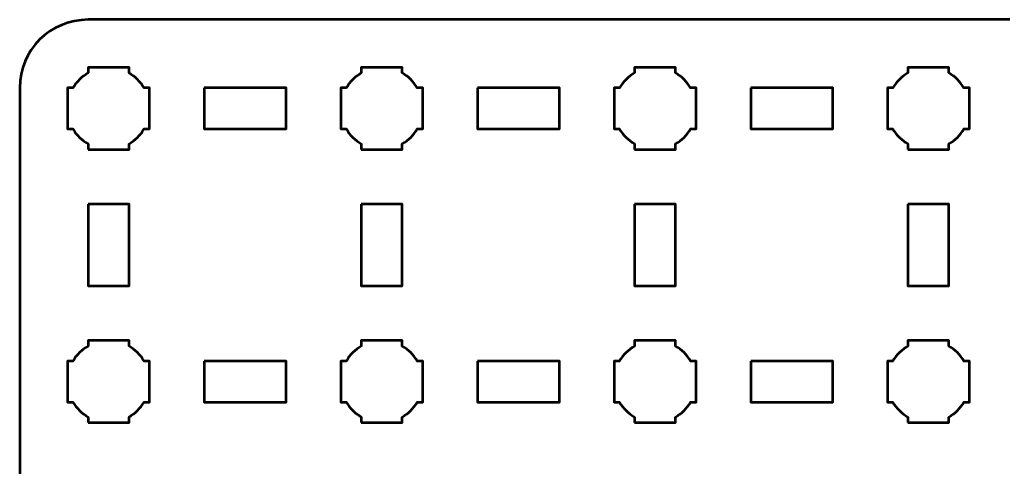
# Model space of a CAD drawing. Header units: centimetres. Extents: x -15.7 to 15.7, y -15.7 to 15.7.
# Drawn here: x -15.65 to -8.45, y 12.37 to 15.65 of the extents above; entities that cross this region are included whole.
import ezdxf

# ---------------------------------------------------------------- set-up
doc = ezdxf.new("R2010")
doc.units = ezdxf.units.CM
doc.header["$MEASUREMENT"] = 0
doc.layers.add('Layer 1', color=7, linetype='Continuous')

msp = doc.modelspace()

# ---------------------------------------------------------------- linework, layer by layer
at = {"layer": 'Layer 1', "lineweight": 53}
for points, knots in [([(-15.14993, 15.65004), (-15.14993, 15.65004), (15.14994, 15.65004), (15.14994, 15.65004), (15.14994, 15.65004), (15.42708, 15.65004), (15.65004, 15.42694), (15.65004, 15.14994), (15.65004, 15.14994), (15.65004, 15.14994), (15.65004, -15.14993), (15.65004, -15.14993), (15.65004, -15.14993), (15.65004, -15.42707), (15.42708, -15.65003), (15.14994, -15.65003), (15.14994, -15.65003), (15.14994, -15.65003), (-15.14993, -15.65003), (-15.14993, -15.65003), (-15.14993, -15.65003), (-15.42693, -15.65003), (-15.65003, -15.42707), (-15.65003, -15.14993), (-15.65003, -15.14993), (-15.65003, -15.14993), (-15.65003, 15.14994), (-15.65003, 15.14994), (-15.65003, 15.14994), (-15.65003, 15.42694), (-15.42693, 15.65004), (-15.14993, 15.65004)], [0, 0, 0, 0, 0.125, 0.125, 0.125, 0.125, 0.25, 0.25, 0.25, 0.25, 0.375, 0.375, 0.375, 0.375, 0.5, 0.5, 0.5, 0.5, 0.625, 0.625, 0.625, 0.625, 0.75, 0.75, 0.75, 0.75, 0.875, 0.875, 0.875, 0.875, 1, 1, 1, 1]), ([(-15.14993, 14.70001), (-15.14993, 14.70001), (-15.14993, 14.74012), (-15.14993, 14.74012), (-15.14993, 14.74012), (-15.19554, 14.76643), (-15.23347, 14.80446), (-15.25979, 14.84994), (-15.25979, 14.84994), (-15.25979, 14.84994), (-15.3, 14.84994), (-15.3, 14.84994), (-15.3, 14.84994), (-15.3, 14.84994), (-15.3, 15.00001), (-15.3, 15.00001), (-15.3, 15.00001), (-15.3, 15.00001), (-15.3, 15.14994), (-15.3, 15.14994), (-15.3, 15.14994), (-15.3, 15.14994), (-15.25979, 15.14994), (-15.25979, 15.14994), (-15.25979, 15.14994), (-15.23347, 15.19555), (-15.19554, 15.23348), (-15.14993, 15.25979), (-15.14993, 15.25979), (-15.14993, 15.25979), (-15.14993, 15.30001), (-15.14993, 15.30001), (-15.14993, 15.30001), (-15.14993, 15.30001), (-15, 15.30001), (-15, 15.30001), (-15, 15.30001), (-15, 15.30001), (-14.84993, 15.30001), (-14.84993, 15.30001), (-14.84993, 15.30001), (-14.84993, 15.30001), (-14.84993, 15.25979), (-14.84993, 15.25979), (-14.84993, 15.25979), (-14.80446, 15.23348), (-14.76643, 15.19555), (-14.74011, 15.14994), (-14.74011, 15.14994), (-14.74011, 15.14994), (-14.7, 15.14994), (-14.7, 15.14994), (-14.7, 15.14994), (-14.7, 15.14994), (-14.7, 15.00001), (-14.7, 15.00001), (-14.7, 15.00001), (-14.7, 15.00001), (-14.7, 14.84994), (-14.7, 14.84994), (-14.7, 14.84994), (-14.7, 14.84994), (-14.74011, 14.84994), (-14.74011, 14.84994), (-14.74011, 14.84994), (-14.76643, 14.80446), (-14.80446, 14.76643), (-14.84993, 14.74012), (-14.84993, 14.74012), (-14.84993, 14.74012), (-14.84993, 14.70001), (-14.84993, 14.70001), (-14.84993, 14.70001), (-14.84993, 14.70001), (-15, 14.70001), (-15, 14.70001), (-15, 14.70001), (-15, 14.70001), (-15.14993, 14.70001), (-15.14993, 14.70001)], [0, 0, 0, 0, 0.05, 0.05, 0.05, 0.05, 0.1, 0.1, 0.1, 0.1, 0.15, 0.15, 0.15, 0.15, 0.2, 0.2, 0.2, 0.2, 0.25, 0.25, 0.25, 0.25, 0.3, 0.3, 0.3, 0.3, 0.35, 0.35, 0.35, 0.35, 0.4, 0.4, 0.4, 0.4, 0.45, 0.45, 0.45, 0.45, 0.5, 0.5, 0.5, 0.5, 0.55, 0.55, 0.55, 0.55, 0.6, 0.6, 0.6, 0.6, 0.65, 0.65, 0.65, 0.65, 0.7, 0.7, 0.7, 0.7, 0.75, 0.75, 0.75, 0.75, 0.8, 0.8, 0.8, 0.8, 0.85, 0.85, 0.85, 0.85, 0.9, 0.9, 0.9, 0.9, 0.95, 0.95, 0.95, 0.95, 1, 1, 1, 1]), ([(-13.15, 14.70001), (-13.15, 14.70001), (-13.15, 14.74012), (-13.15, 14.74012), (-13.15, 14.74012), (-13.19547, 14.76643), (-13.2335, 14.80446), (-13.25982, 14.84994), (-13.25982, 14.84994), (-13.25982, 14.84994), (-13.29993, 14.84994), (-13.29993, 14.84994), (-13.29993, 14.84994), (-13.29993, 14.84994), (-13.29993, 15.00001), (-13.29993, 15.00001), (-13.29993, 15.00001), (-13.29993, 15.00001), (-13.29993, 15.14994), (-13.29993, 15.14994), (-13.29993, 15.14994), (-13.29993, 15.14994), (-13.25982, 15.14994), (-13.25982, 15.14994), (-13.25982, 15.14994), (-13.2335, 15.19555), (-13.19547, 15.23348), (-13.15, 15.25979), (-13.15, 15.25979), (-13.15, 15.25979), (-13.15, 15.30001), (-13.15, 15.30001), (-13.15, 15.30001), (-13.15, 15.30001), (-12.99993, 15.30001), (-12.99993, 15.30001), (-12.99993, 15.30001), (-12.99993, 15.30001), (-12.85, 15.30001), (-12.85, 15.30001), (-12.85, 15.30001), (-12.85, 15.30001), (-12.85, 15.25979), (-12.85, 15.25979), (-12.85, 15.25979), (-12.80452, 15.23348), (-12.76649, 15.19555), (-12.74018, 15.14994), (-12.74018, 15.14994), (-12.74018, 15.14994), (-12.69992, 15.14994), (-12.69992, 15.14994), (-12.69992, 15.14994), (-12.69992, 15.14994), (-12.69992, 15.00001), (-12.69992, 15.00001), (-12.69992, 15.00001), (-12.69992, 15.00001), (-12.69992, 14.84994), (-12.69992, 14.84994), (-12.69992, 14.84994), (-12.69992, 14.84994), (-12.74018, 14.84994), (-12.74018, 14.84994), (-12.74018, 14.84994), (-12.76649, 14.80446), (-12.80452, 14.76643), (-12.85, 14.74012), (-12.85, 14.74012), (-12.85, 14.74012), (-12.85, 14.70001), (-12.85, 14.70001), (-12.85, 14.70001), (-12.85, 14.70001), (-12.99993, 14.70001), (-12.99993, 14.70001), (-12.99993, 14.70001), (-12.99993, 14.70001), (-13.15, 14.70001), (-13.15, 14.70001)], [0, 0, 0, 0, 0.05, 0.05, 0.05, 0.05, 0.1, 0.1, 0.1, 0.1, 0.15, 0.15, 0.15, 0.15, 0.2, 0.2, 0.2, 0.2, 0.25, 0.25, 0.25, 0.25, 0.3, 0.3, 0.3, 0.3, 0.35, 0.35, 0.35, 0.35, 0.4, 0.4, 0.4, 0.4, 0.45, 0.45, 0.45, 0.45, 0.5, 0.5, 0.5, 0.5, 0.55, 0.55, 0.55, 0.55, 0.6, 0.6, 0.6, 0.6, 0.65, 0.65, 0.65, 0.65, 0.7, 0.7, 0.7, 0.7, 0.75, 0.75, 0.75, 0.75, 0.8, 0.8, 0.8, 0.8, 0.85, 0.85, 0.85, 0.85, 0.9, 0.9, 0.9, 0.9, 0.95, 0.95, 0.95, 0.95, 1, 1, 1, 1]), ([(-11.15007, 14.70001), (-11.15007, 14.70001), (-11.15007, 14.74012), (-11.15007, 14.74012), (-11.15007, 14.74012), (-11.19554, 14.76643), (-11.23343, 14.80446), (-11.25989, 14.84994), (-11.25989, 14.84994), (-11.25989, 14.84994), (-11.3, 14.84994), (-11.3, 14.84994), (-11.3, 14.84994), (-11.3, 14.84994), (-11.3, 15.00001), (-11.3, 15.00001), (-11.3, 15.00001), (-11.3, 15.00001), (-11.3, 15.14994), (-11.3, 15.14994), (-11.3, 15.14994), (-11.3, 15.14994), (-11.25989, 15.14994), (-11.25989, 15.14994), (-11.25989, 15.14994), (-11.23343, 15.19555), (-11.19554, 15.23348), (-11.15007, 15.25979), (-11.15007, 15.25979), (-11.15007, 15.25979), (-11.15007, 15.30001), (-11.15007, 15.30001), (-11.15007, 15.30001), (-11.15007, 15.30001), (-10.99999, 15.30001), (-10.99999, 15.30001), (-10.99999, 15.30001), (-10.99999, 15.30001), (-10.85006, 15.30001), (-10.85006, 15.30001), (-10.85006, 15.30001), (-10.85006, 15.30001), (-10.85006, 15.25979), (-10.85006, 15.25979), (-10.85006, 15.25979), (-10.80445, 15.23348), (-10.76653, 15.19555), (-10.74021, 15.14994), (-10.74021, 15.14994), (-10.74021, 15.14994), (-10.69999, 15.14994), (-10.69999, 15.14994), (-10.69999, 15.14994), (-10.69999, 15.14994), (-10.69999, 15.00001), (-10.69999, 15.00001), (-10.69999, 15.00001), (-10.69999, 15.00001), (-10.69999, 14.84994), (-10.69999, 14.84994), (-10.69999, 14.84994), (-10.69999, 14.84994), (-10.74021, 14.84994), (-10.74021, 14.84994), (-10.74021, 14.84994), (-10.76653, 14.80446), (-10.80445, 14.76643), (-10.85006, 14.74012), (-10.85006, 14.74012), (-10.85006, 14.74012), (-10.85006, 14.70001), (-10.85006, 14.70001), (-10.85006, 14.70001), (-10.85006, 14.70001), (-10.99999, 14.70001), (-10.99999, 14.70001), (-10.99999, 14.70001), (-10.99999, 14.70001), (-11.15007, 14.70001), (-11.15007, 14.70001)], [0, 0, 0, 0, 0.05, 0.05, 0.05, 0.05, 0.1, 0.1, 0.1, 0.1, 0.15, 0.15, 0.15, 0.15, 0.2, 0.2, 0.2, 0.2, 0.25, 0.25, 0.25, 0.25, 0.3, 0.3, 0.3, 0.3, 0.35, 0.35, 0.35, 0.35, 0.4, 0.4, 0.4, 0.4, 0.45, 0.45, 0.45, 0.45, 0.5, 0.5, 0.5, 0.5, 0.55, 0.55, 0.55, 0.55, 0.6, 0.6, 0.6, 0.6, 0.65, 0.65, 0.65, 0.65, 0.7, 0.7, 0.7, 0.7, 0.75, 0.75, 0.75, 0.75, 0.8, 0.8, 0.8, 0.8, 0.85, 0.85, 0.85, 0.85, 0.9, 0.9, 0.9, 0.9, 0.95, 0.95, 0.95, 0.95, 1, 1, 1, 1]), ([(-9.14996, 14.70001), (-9.14996, 14.70001), (-9.14996, 14.74012), (-9.14996, 14.74012), (-9.14996, 14.74012), (-9.19557, 14.76643), (-9.23346, 14.80446), (-9.25978, 14.84994), (-9.25978, 14.84994), (-9.25978, 14.84994), (-9.30003, 14.84994), (-9.30003, 14.84994), (-9.30003, 14.84994), (-9.30003, 14.84994), (-9.30003, 15.00001), (-9.30003, 15.00001), (-9.30003, 15.00001), (-9.30003, 15.00001), (-9.30003, 15.14994), (-9.30003, 15.14994), (-9.30003, 15.14994), (-9.30003, 15.14994), (-9.25978, 15.14994), (-9.25978, 15.14994), (-9.25978, 15.14994), (-9.23346, 15.19555), (-9.19557, 15.23348), (-9.14996, 15.25979), (-9.14996, 15.25979), (-9.14996, 15.25979), (-9.14996, 15.30001), (-9.14996, 15.30001), (-9.14996, 15.30001), (-9.14996, 15.30001), (-9.00003, 15.30001), (-9.00003, 15.30001), (-9.00003, 15.30001), (-9.00003, 15.30001), (-8.84995, 15.30001), (-8.84995, 15.30001), (-8.84995, 15.30001), (-8.84995, 15.30001), (-8.84995, 15.25979), (-8.84995, 15.25979), (-8.84995, 15.25979), (-8.80448, 15.23348), (-8.76645, 15.19555), (-8.74013, 15.14994), (-8.74013, 15.14994), (-8.74013, 15.14994), (-8.70002, 15.14994), (-8.70002, 15.14994), (-8.70002, 15.14994), (-8.70002, 15.14994), (-8.70002, 15.00001), (-8.70002, 15.00001), (-8.70002, 15.00001), (-8.70002, 15.00001), (-8.70002, 14.84994), (-8.70002, 14.84994), (-8.70002, 14.84994), (-8.70002, 14.84994), (-8.74013, 14.84994), (-8.74013, 14.84994), (-8.74013, 14.84994), (-8.76645, 14.80446), (-8.80448, 14.76643), (-8.84995, 14.74012), (-8.84995, 14.74012), (-8.84995, 14.74012), (-8.84995, 14.70001), (-8.84995, 14.70001), (-8.84995, 14.70001), (-8.84995, 14.70001), (-9.00003, 14.70001), (-9.00003, 14.70001), (-9.00003, 14.70001), (-9.00003, 14.70001), (-9.14996, 14.70001), (-9.14996, 14.70001)], [0, 0, 0, 0, 0.05, 0.05, 0.05, 0.05, 0.1, 0.1, 0.1, 0.1, 0.15, 0.15, 0.15, 0.15, 0.2, 0.2, 0.2, 0.2, 0.25, 0.25, 0.25, 0.25, 0.3, 0.3, 0.3, 0.3, 0.35, 0.35, 0.35, 0.35, 0.4, 0.4, 0.4, 0.4, 0.45, 0.45, 0.45, 0.45, 0.5, 0.5, 0.5, 0.5, 0.55, 0.55, 0.55, 0.55, 0.6, 0.6, 0.6, 0.6, 0.65, 0.65, 0.65, 0.65, 0.7, 0.7, 0.7, 0.7, 0.75, 0.75, 0.75, 0.75, 0.8, 0.8, 0.8, 0.8, 0.85, 0.85, 0.85, 0.85, 0.9, 0.9, 0.9, 0.9, 0.95, 0.95, 0.95, 0.95, 1, 1, 1, 1]), ([(-14.29998, 15.14994), (-14.29998, 15.14994), (-13.69998, 15.14994), (-13.69998, 15.14994), (-13.69998, 15.14994), (-13.69998, 15.14994), (-13.69998, 14.84994), (-13.69998, 14.84994), (-13.69998, 14.84994), (-13.69998, 14.84994), (-14.29998, 14.84994), (-14.29998, 14.84994), (-14.29998, 14.84994), (-14.29998, 14.84994), (-14.29998, 15.14994), (-14.29998, 15.14994)], [0, 0, 0, 0, 0.25, 0.25, 0.25, 0.25, 0.5, 0.5, 0.5, 0.5, 0.75, 0.75, 0.75, 0.75, 1, 1, 1, 1]), ([(-12.30002, 15.14994), (-12.30002, 15.14994), (-11.70001, 15.14994), (-11.70001, 15.14994), (-11.70001, 15.14994), (-11.70001, 15.14994), (-11.70001, 14.84994), (-11.70001, 14.84994), (-11.70001, 14.84994), (-11.70001, 14.84994), (-12.30002, 14.84994), (-12.30002, 14.84994), (-12.30002, 14.84994), (-12.30002, 14.84994), (-12.30002, 15.14994), (-12.30002, 15.14994)], [0, 0, 0, 0, 0.25, 0.25, 0.25, 0.25, 0.5, 0.5, 0.5, 0.5, 0.75, 0.75, 0.75, 0.75, 1, 1, 1, 1]), ([(-10.29994, 15.14994), (-10.29994, 15.14994), (-9.69994, 15.14994), (-9.69994, 15.14994), (-9.69994, 15.14994), (-9.69994, 15.14994), (-9.69994, 14.84994), (-9.69994, 14.84994), (-9.69994, 14.84994), (-9.69994, 14.84994), (-10.29994, 14.84994), (-10.29994, 14.84994), (-10.29994, 14.84994), (-10.29994, 14.84994), (-10.29994, 15.14994), (-10.29994, 15.14994)], [0, 0, 0, 0, 0.25, 0.25, 0.25, 0.25, 0.5, 0.5, 0.5, 0.5, 0.75, 0.75, 0.75, 0.75, 1, 1, 1, 1]), ([(-15.14993, 14.29999), (-15.14993, 14.29999), (-14.84993, 14.29999), (-14.84993, 14.29999), (-14.84993, 14.29999), (-14.84993, 14.29999), (-14.84993, 13.69999), (-14.84993, 13.69999), (-14.84993, 13.69999), (-14.84993, 13.69999), (-15.14993, 13.69999), (-15.14993, 13.69999), (-15.14993, 13.69999), (-15.14993, 13.69999), (-15.14993, 14.29999), (-15.14993, 14.29999)], [0, 0, 0, 0, 0.25, 0.25, 0.25, 0.25, 0.5, 0.5, 0.5, 0.5, 0.75, 0.75, 0.75, 0.75, 1, 1, 1, 1]), ([(-13.15, 14.29999), (-13.15, 14.29999), (-12.85, 14.29999), (-12.85, 14.29999), (-12.85, 14.29999), (-12.85, 14.29999), (-12.85, 13.69999), (-12.85, 13.69999), (-12.85, 13.69999), (-12.85, 13.69999), (-13.15, 13.69999), (-13.15, 13.69999), (-13.15, 13.69999), (-13.15, 13.69999), (-13.15, 14.29999), (-13.15, 14.29999)], [0, 0, 0, 0, 0.25, 0.25, 0.25, 0.25, 0.5, 0.5, 0.5, 0.5, 0.75, 0.75, 0.75, 0.75, 1, 1, 1, 1]), ([(-11.15007, 14.29999), (-11.15007, 14.29999), (-10.85006, 14.29999), (-10.85006, 14.29999), (-10.85006, 14.29999), (-10.85006, 14.29999), (-10.85006, 13.69999), (-10.85006, 13.69999), (-10.85006, 13.69999), (-10.85006, 13.69999), (-11.15007, 13.69999), (-11.15007, 13.69999), (-11.15007, 13.69999), (-11.15007, 13.69999), (-11.15007, 14.29999), (-11.15007, 14.29999)], [0, 0, 0, 0, 0.25, 0.25, 0.25, 0.25, 0.5, 0.5, 0.5, 0.5, 0.75, 0.75, 0.75, 0.75, 1, 1, 1, 1]), ([(-9.14996, 14.29999), (-9.14996, 14.29999), (-8.84995, 14.29999), (-8.84995, 14.29999), (-8.84995, 14.29999), (-8.84995, 14.29999), (-8.84995, 13.69999), (-8.84995, 13.69999), (-8.84995, 13.69999), (-8.84995, 13.69999), (-9.14996, 13.69999), (-9.14996, 13.69999), (-9.14996, 13.69999), (-9.14996, 13.69999), (-9.14996, 14.29999), (-9.14996, 14.29999)], [0, 0, 0, 0, 0.25, 0.25, 0.25, 0.25, 0.5, 0.5, 0.5, 0.5, 0.75, 0.75, 0.75, 0.75, 1, 1, 1, 1]), ([(-15.14993, 12.69993), (-15.14993, 12.69993), (-15.14993, 12.74018), (-15.14993, 12.74018), (-15.14993, 12.74018), (-15.19554, 12.7665), (-15.23347, 12.80453), (-15.25979, 12.85), (-15.25979, 12.85), (-15.25979, 12.85), (-15.3, 12.85), (-15.3, 12.85), (-15.3, 12.85), (-15.3, 12.85), (-15.3, 12.99994), (-15.3, 12.99994), (-15.3, 12.99994), (-15.3, 12.99994), (-15.3, 13.15001), (-15.3, 13.15001), (-15.3, 13.15001), (-15.3, 13.15001), (-15.25979, 13.15001), (-15.25979, 13.15001), (-15.25979, 13.15001), (-15.23347, 13.19548), (-15.19554, 13.23351), (-15.14993, 13.25983), (-15.14993, 13.25983), (-15.14993, 13.25983), (-15.14993, 13.29994), (-15.14993, 13.29994), (-15.14993, 13.29994), (-15.14993, 13.29994), (-15, 13.29994), (-15, 13.29994), (-15, 13.29994), (-15, 13.29994), (-14.84993, 13.29994), (-14.84993, 13.29994), (-14.84993, 13.29994), (-14.84993, 13.29994), (-14.84993, 13.25983), (-14.84993, 13.25983), (-14.84993, 13.25983), (-14.80446, 13.23351), (-14.76643, 13.19548), (-14.74011, 13.15001), (-14.74011, 13.15001), (-14.74011, 13.15001), (-14.7, 13.15001), (-14.7, 13.15001), (-14.7, 13.15001), (-14.7, 13.15001), (-14.7, 12.99994), (-14.7, 12.99994), (-14.7, 12.99994), (-14.7, 12.99994), (-14.7, 12.85), (-14.7, 12.85), (-14.7, 12.85), (-14.7, 12.85), (-14.74011, 12.85), (-14.74011, 12.85), (-14.74011, 12.85), (-14.76643, 12.80453), (-14.80446, 12.7665), (-14.84993, 12.74018), (-14.84993, 12.74018), (-14.84993, 12.74018), (-14.84993, 12.69993), (-14.84993, 12.69993), (-14.84993, 12.69993), (-14.84993, 12.69993), (-15, 12.69993), (-15, 12.69993), (-15, 12.69993), (-15, 12.69993), (-15.14993, 12.69993), (-15.14993, 12.69993)], [0, 0, 0, 0, 0.05, 0.05, 0.05, 0.05, 0.1, 0.1, 0.1, 0.1, 0.15, 0.15, 0.15, 0.15, 0.2, 0.2, 0.2, 0.2, 0.25, 0.25, 0.25, 0.25, 0.3, 0.3, 0.3, 0.3, 0.35, 0.35, 0.35, 0.35, 0.4, 0.4, 0.4, 0.4, 0.45, 0.45, 0.45, 0.45, 0.5, 0.5, 0.5, 0.5, 0.55, 0.55, 0.55, 0.55, 0.6, 0.6, 0.6, 0.6, 0.65, 0.65, 0.65, 0.65, 0.7, 0.7, 0.7, 0.7, 0.75, 0.75, 0.75, 0.75, 0.8, 0.8, 0.8, 0.8, 0.85, 0.85, 0.85, 0.85, 0.9, 0.9, 0.9, 0.9, 0.95, 0.95, 0.95, 0.95, 1, 1, 1, 1]), ([(-13.15, 12.69993), (-13.15, 12.69993), (-13.15, 12.74018), (-13.15, 12.74018), (-13.15, 12.74018), (-13.19547, 12.7665), (-13.2335, 12.80453), (-13.25982, 12.85), (-13.25982, 12.85), (-13.25982, 12.85), (-13.29993, 12.85), (-13.29993, 12.85), (-13.29993, 12.85), (-13.29993, 12.85), (-13.29993, 12.99994), (-13.29993, 12.99994), (-13.29993, 12.99994), (-13.29993, 12.99994), (-13.29993, 13.15001), (-13.29993, 13.15001), (-13.29993, 13.15001), (-13.29993, 13.15001), (-13.25982, 13.15001), (-13.25982, 13.15001), (-13.25982, 13.15001), (-13.2335, 13.19548), (-13.19547, 13.23351), (-13.15, 13.25983), (-13.15, 13.25983), (-13.15, 13.25983), (-13.15, 13.29994), (-13.15, 13.29994), (-13.15, 13.29994), (-13.15, 13.29994), (-12.99993, 13.29994), (-12.99993, 13.29994), (-12.99993, 13.29994), (-12.99993, 13.29994), (-12.85, 13.29994), (-12.85, 13.29994), (-12.85, 13.29994), (-12.85, 13.29994), (-12.85, 13.25983), (-12.85, 13.25983), (-12.85, 13.25983), (-12.80452, 13.23351), (-12.76649, 13.19548), (-12.74018, 13.15001), (-12.74018, 13.15001), (-12.74018, 13.15001), (-12.69992, 13.15001), (-12.69992, 13.15001), (-12.69992, 13.15001), (-12.69992, 13.15001), (-12.69992, 12.99994), (-12.69992, 12.99994), (-12.69992, 12.99994), (-12.69992, 12.99994), (-12.69992, 12.85), (-12.69992, 12.85), (-12.69992, 12.85), (-12.69992, 12.85), (-12.74018, 12.85), (-12.74018, 12.85), (-12.74018, 12.85), (-12.76649, 12.80453), (-12.80452, 12.7665), (-12.85, 12.74018), (-12.85, 12.74018), (-12.85, 12.74018), (-12.85, 12.69993), (-12.85, 12.69993), (-12.85, 12.69993), (-12.85, 12.69993), (-12.99993, 12.69993), (-12.99993, 12.69993), (-12.99993, 12.69993), (-12.99993, 12.69993), (-13.15, 12.69993), (-13.15, 12.69993)], [0, 0, 0, 0, 0.05, 0.05, 0.05, 0.05, 0.1, 0.1, 0.1, 0.1, 0.15, 0.15, 0.15, 0.15, 0.2, 0.2, 0.2, 0.2, 0.25, 0.25, 0.25, 0.25, 0.3, 0.3, 0.3, 0.3, 0.35, 0.35, 0.35, 0.35, 0.4, 0.4, 0.4, 0.4, 0.45, 0.45, 0.45, 0.45, 0.5, 0.5, 0.5, 0.5, 0.55, 0.55, 0.55, 0.55, 0.6, 0.6, 0.6, 0.6, 0.65, 0.65, 0.65, 0.65, 0.7, 0.7, 0.7, 0.7, 0.75, 0.75, 0.75, 0.75, 0.8, 0.8, 0.8, 0.8, 0.85, 0.85, 0.85, 0.85, 0.9, 0.9, 0.9, 0.9, 0.95, 0.95, 0.95, 0.95, 1, 1, 1, 1]), ([(-11.15007, 12.69993), (-11.15007, 12.69993), (-11.15007, 12.74018), (-11.15007, 12.74018), (-11.15007, 12.74018), (-11.19554, 12.7665), (-11.23343, 12.80453), (-11.25989, 12.85), (-11.25989, 12.85), (-11.25989, 12.85), (-11.3, 12.85), (-11.3, 12.85), (-11.3, 12.85), (-11.3, 12.85), (-11.3, 12.99994), (-11.3, 12.99994), (-11.3, 12.99994), (-11.3, 12.99994), (-11.3, 13.15001), (-11.3, 13.15001), (-11.3, 13.15001), (-11.3, 13.15001), (-11.25989, 13.15001), (-11.25989, 13.15001), (-11.25989, 13.15001), (-11.23343, 13.19548), (-11.19554, 13.23351), (-11.15007, 13.25983), (-11.15007, 13.25983), (-11.15007, 13.25983), (-11.15007, 13.29994), (-11.15007, 13.29994), (-11.15007, 13.29994), (-11.15007, 13.29994), (-10.99999, 13.29994), (-10.99999, 13.29994), (-10.99999, 13.29994), (-10.99999, 13.29994), (-10.85006, 13.29994), (-10.85006, 13.29994), (-10.85006, 13.29994), (-10.85006, 13.29994), (-10.85006, 13.25983), (-10.85006, 13.25983), (-10.85006, 13.25983), (-10.80445, 13.23351), (-10.76653, 13.19548), (-10.74021, 13.15001), (-10.74021, 13.15001), (-10.74021, 13.15001), (-10.69999, 13.15001), (-10.69999, 13.15001), (-10.69999, 13.15001), (-10.69999, 13.15001), (-10.69999, 12.99994), (-10.69999, 12.99994), (-10.69999, 12.99994), (-10.69999, 12.99994), (-10.69999, 12.85), (-10.69999, 12.85), (-10.69999, 12.85), (-10.69999, 12.85), (-10.74021, 12.85), (-10.74021, 12.85), (-10.74021, 12.85), (-10.76653, 12.80453), (-10.80445, 12.7665), (-10.85006, 12.74018), (-10.85006, 12.74018), (-10.85006, 12.74018), (-10.85006, 12.69993), (-10.85006, 12.69993), (-10.85006, 12.69993), (-10.85006, 12.69993), (-10.99999, 12.69993), (-10.99999, 12.69993), (-10.99999, 12.69993), (-10.99999, 12.69993), (-11.15007, 12.69993), (-11.15007, 12.69993)], [0, 0, 0, 0, 0.05, 0.05, 0.05, 0.05, 0.1, 0.1, 0.1, 0.1, 0.15, 0.15, 0.15, 0.15, 0.2, 0.2, 0.2, 0.2, 0.25, 0.25, 0.25, 0.25, 0.3, 0.3, 0.3, 0.3, 0.35, 0.35, 0.35, 0.35, 0.4, 0.4, 0.4, 0.4, 0.45, 0.45, 0.45, 0.45, 0.5, 0.5, 0.5, 0.5, 0.55, 0.55, 0.55, 0.55, 0.6, 0.6, 0.6, 0.6, 0.65, 0.65, 0.65, 0.65, 0.7, 0.7, 0.7, 0.7, 0.75, 0.75, 0.75, 0.75, 0.8, 0.8, 0.8, 0.8, 0.85, 0.85, 0.85, 0.85, 0.9, 0.9, 0.9, 0.9, 0.95, 0.95, 0.95, 0.95, 1, 1, 1, 1]), ([(-9.14996, 12.69993), (-9.14996, 12.69993), (-9.14996, 12.74018), (-9.14996, 12.74018), (-9.14996, 12.74018), (-9.19557, 12.7665), (-9.23346, 12.80453), (-9.25978, 12.85), (-9.25978, 12.85), (-9.25978, 12.85), (-9.30003, 12.85), (-9.30003, 12.85), (-9.30003, 12.85), (-9.30003, 12.85), (-9.30003, 12.99994), (-9.30003, 12.99994), (-9.30003, 12.99994), (-9.30003, 12.99994), (-9.30003, 13.15001), (-9.30003, 13.15001), (-9.30003, 13.15001), (-9.30003, 13.15001), (-9.25978, 13.15001), (-9.25978, 13.15001), (-9.25978, 13.15001), (-9.23346, 13.19548), (-9.19557, 13.23351), (-9.14996, 13.25983), (-9.14996, 13.25983), (-9.14996, 13.25983), (-9.14996, 13.29994), (-9.14996, 13.29994), (-9.14996, 13.29994), (-9.14996, 13.29994), (-9.00003, 13.29994), (-9.00003, 13.29994), (-9.00003, 13.29994), (-9.00003, 13.29994), (-8.84995, 13.29994), (-8.84995, 13.29994), (-8.84995, 13.29994), (-8.84995, 13.29994), (-8.84995, 13.25983), (-8.84995, 13.25983), (-8.84995, 13.25983), (-8.80448, 13.23351), (-8.76645, 13.19548), (-8.74013, 13.15001), (-8.74013, 13.15001), (-8.74013, 13.15001), (-8.70002, 13.15001), (-8.70002, 13.15001), (-8.70002, 13.15001), (-8.70002, 13.15001), (-8.70002, 12.99994), (-8.70002, 12.99994), (-8.70002, 12.99994), (-8.70002, 12.99994), (-8.70002, 12.85), (-8.70002, 12.85), (-8.70002, 12.85), (-8.70002, 12.85), (-8.74013, 12.85), (-8.74013, 12.85), (-8.74013, 12.85), (-8.76645, 12.80453), (-8.80448, 12.7665), (-8.84995, 12.74018), (-8.84995, 12.74018), (-8.84995, 12.74018), (-8.84995, 12.69993), (-8.84995, 12.69993), (-8.84995, 12.69993), (-8.84995, 12.69993), (-9.00003, 12.69993), (-9.00003, 12.69993), (-9.00003, 12.69993), (-9.00003, 12.69993), (-9.14996, 12.69993), (-9.14996, 12.69993)], [0, 0, 0, 0, 0.05, 0.05, 0.05, 0.05, 0.1, 0.1, 0.1, 0.1, 0.15, 0.15, 0.15, 0.15, 0.2, 0.2, 0.2, 0.2, 0.25, 0.25, 0.25, 0.25, 0.3, 0.3, 0.3, 0.3, 0.35, 0.35, 0.35, 0.35, 0.4, 0.4, 0.4, 0.4, 0.45, 0.45, 0.45, 0.45, 0.5, 0.5, 0.5, 0.5, 0.55, 0.55, 0.55, 0.55, 0.6, 0.6, 0.6, 0.6, 0.65, 0.65, 0.65, 0.65, 0.7, 0.7, 0.7, 0.7, 0.75, 0.75, 0.75, 0.75, 0.8, 0.8, 0.8, 0.8, 0.85, 0.85, 0.85, 0.85, 0.9, 0.9, 0.9, 0.9, 0.95, 0.95, 0.95, 0.95, 1, 1, 1, 1]), ([(-14.29998, 13.15001), (-14.29998, 13.15001), (-13.69998, 13.15001), (-13.69998, 13.15001), (-13.69998, 13.15001), (-13.69998, 13.15001), (-13.69998, 12.85), (-13.69998, 12.85), (-13.69998, 12.85), (-13.69998, 12.85), (-14.29998, 12.85), (-14.29998, 12.85), (-14.29998, 12.85), (-14.29998, 12.85), (-14.29998, 13.15001), (-14.29998, 13.15001)], [0, 0, 0, 0, 0.25, 0.25, 0.25, 0.25, 0.5, 0.5, 0.5, 0.5, 0.75, 0.75, 0.75, 0.75, 1, 1, 1, 1]), ([(-12.30002, 13.15001), (-12.30002, 13.15001), (-11.70001, 13.15001), (-11.70001, 13.15001), (-11.70001, 13.15001), (-11.70001, 13.15001), (-11.70001, 12.85), (-11.70001, 12.85), (-11.70001, 12.85), (-11.70001, 12.85), (-12.30002, 12.85), (-12.30002, 12.85), (-12.30002, 12.85), (-12.30002, 12.85), (-12.30002, 13.15001), (-12.30002, 13.15001)], [0, 0, 0, 0, 0.25, 0.25, 0.25, 0.25, 0.5, 0.5, 0.5, 0.5, 0.75, 0.75, 0.75, 0.75, 1, 1, 1, 1]), ([(-10.29994, 13.15001), (-10.29994, 13.15001), (-9.69994, 13.15001), (-9.69994, 13.15001), (-9.69994, 13.15001), (-9.69994, 13.15001), (-9.69994, 12.85), (-9.69994, 12.85), (-9.69994, 12.85), (-9.69994, 12.85), (-10.29994, 12.85), (-10.29994, 12.85), (-10.29994, 12.85), (-10.29994, 12.85), (-10.29994, 13.15001), (-10.29994, 13.15001)], [0, 0, 0, 0, 0.25, 0.25, 0.25, 0.25, 0.5, 0.5, 0.5, 0.5, 0.75, 0.75, 0.75, 0.75, 1, 1, 1, 1])]:
    msp.add_open_spline(points, degree=3, knots=knots, dxfattribs=at)

doc.saveas('drawing.dxf')
